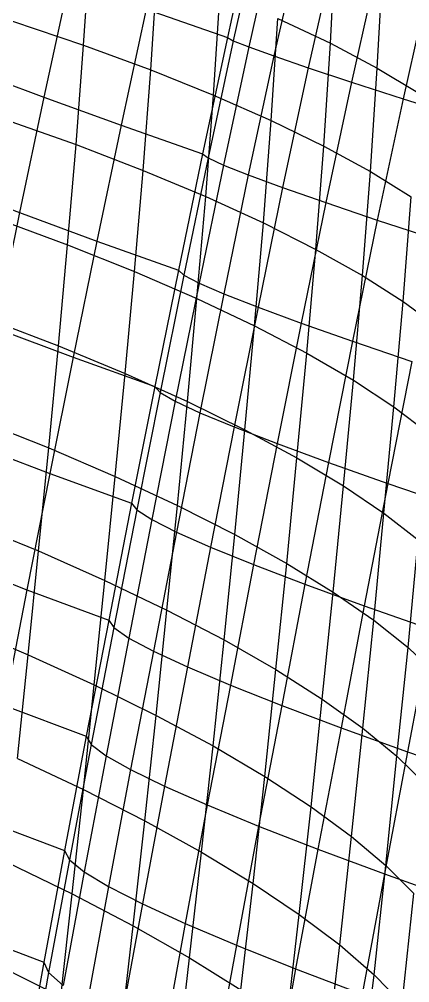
# Model space of a CAD drawing. Extents: x -429 to 429, y -1 to 209.
# Drawn here: x -392.63 to -385.58, y 108.43 to 125.84 of the extents above; entities that cross this region are included whole.
import ezdxf

# ---------------------------------------------------------------- set-up
doc = ezdxf.new("R2010")
doc.units = 0

msp = doc.modelspace()

# ---------------------------------------------------------------- linework, layer by layer
at = {"layer": 'default', "color": 5, "linetype": 'CONTINUOUS'}
for p, q in [((-388.409, 127.623, 164.625), (-388.87, 125.509, 164.437)), ((-388.409, 127.623, 164.625), (-388.87, 125.509, 164.437)), ((-388.295, 127.576, 162.883), (-388.766, 125.449, 162.689)), ((-388.007, 127.478, 161.165), (-388.485, 125.337, 160.964)), ((-387.548, 127.329, 159.49), (-388.032, 125.174, 159.282)), ((-386.924, 127.13, 157.876), (-387.412, 124.962, 157.662)), ((-386.141, 126.886, 156.342), (-386.631, 124.703, 156.123)), ((-385.209, 126.597, 154.905), (-385.699, 124.401, 154.681)), ((-391.734, 126.518, 165.833), (-392.189, 124.43, 165.653)), ((-390.339, 126.02, 165.053), (-390.792, 123.924, 164.873)), ((-390.339, 126.02, 165.053), (-388.87, 125.509, 164.437)), ((-388.87, 125.509, 164.437), (-389.32, 123.406, 164.257)), ((-388.87, 125.509, 164.437), (-389.32, 123.406, 164.257)), ((-388.766, 125.449, 162.689), (-389.22, 123.331, 162.504)), ((-388.87, 125.509, 164.437), (-388.766, 125.449, 162.689)), ((-388.766, 125.449, 162.689), (-388.485, 125.337, 160.964)), ((-388.485, 125.337, 160.964), (-388.943, 123.203, 160.775)), ((-388.032, 125.174, 159.282), (-388.494, 123.025, 159.088)), ((-388.485, 125.337, 160.964), (-388.032, 125.174, 159.282)), ((-388.032, 125.174, 159.282), (-387.412, 124.962, 157.662)), ((-393.496, 124.917, 166.588), (-392.189, 124.43, 165.653)), ((-387.412, 124.962, 157.662), (-387.876, 122.798, 157.464)), ((-387.412, 124.962, 157.662), (-386.631, 124.703, 156.123)), ((-386.631, 124.703, 156.123), (-387.097, 122.526, 155.92)), ((-386.631, 124.703, 156.123), (-385.699, 124.401, 154.681)), ((-392.189, 124.43, 165.653), (-392.628, 122.344, 165.487)), ((-392.189, 124.43, 165.653), (-390.792, 123.924, 164.873)), ((-385.699, 124.401, 154.681), (-386.165, 122.21, 154.474)), ((-385.699, 124.401, 154.681), (-384.626, 124.059, 153.353)), ((-390.792, 123.924, 164.873), (-391.23, 121.831, 164.705)), ((-390.792, 123.924, 164.873), (-389.32, 123.406, 164.257)), ((-389.32, 123.406, 164.257), (-389.757, 121.307, 164.086)), ((-389.32, 123.406, 164.257), (-389.757, 121.307, 164.086)), ((-389.22, 123.331, 162.504), (-389.659, 121.215, 162.33)), ((-389.32, 123.406, 164.257), (-389.22, 123.331, 162.504)), ((-389.22, 123.331, 162.504), (-388.943, 123.203, 160.775)), ((-388.943, 123.203, 160.775), (-389.384, 121.071, 160.596)), ((-388.943, 123.203, 160.775), (-388.494, 123.025, 159.088)), ((-388.494, 123.025, 159.088), (-388.936, 120.877, 158.906)), ((-388.494, 123.025, 159.088), (-387.876, 122.798, 157.464)), ((-393.935, 122.84, 166.424), (-392.628, 122.344, 165.487)), ((-387.876, 122.798, 157.464), (-388.319, 120.635, 157.279)), ((-387.876, 122.798, 157.464), (-387.097, 122.526, 155.92)), ((-387.097, 122.526, 155.92), (-387.541, 120.349, 155.732)), ((-387.097, 122.526, 155.92), (-386.165, 122.21, 154.474)), ((-392.628, 122.344, 165.487), (-393.056, 120.256, 165.328)), ((-392.628, 122.344, 165.487), (-391.23, 121.831, 164.705)), ((-386.165, 122.21, 154.474), (-386.611, 120.02, 154.284)), ((-386.165, 122.21, 154.474), (-385.092, 121.856, 153.143)), ((-391.23, 121.831, 164.705), (-391.658, 119.735, 164.544)), ((-391.23, 121.831, 164.705), (-389.757, 121.307, 164.086)), ((-389.757, 121.307, 164.086), (-390.184, 119.204, 163.924)), ((-389.757, 121.307, 164.086), (-390.184, 119.204, 163.924)), ((-389.659, 121.215, 162.33), (-390.087, 119.096, 162.163)), ((-389.757, 121.307, 164.086), (-389.659, 121.215, 162.33)), ((-389.659, 121.215, 162.33), (-389.384, 121.071, 160.596)), ((-389.384, 121.071, 160.596), (-389.814, 118.937, 160.426)), ((-389.384, 121.071, 160.596), (-388.936, 120.877, 158.906)), ((-388.936, 120.877, 158.906), (-389.367, 118.727, 158.733)), ((-388.936, 120.877, 158.906), (-388.319, 120.635, 157.279)), ((-388.319, 120.635, 157.279), (-388.752, 118.471, 157.102)), ((-388.319, 120.635, 157.279), (-387.541, 120.349, 155.732)), ((-387.541, 120.349, 155.732), (-387.975, 118.17, 155.553)), ((-387.541, 120.349, 155.732), (-386.611, 120.02, 154.284)), ((-393.056, 120.256, 165.328), (-391.658, 119.735, 164.544)), ((-386.611, 120.02, 154.284), (-387.045, 117.828, 154.102)), ((-386.611, 120.02, 154.284), (-385.538, 119.653, 152.951)), ((-391.658, 119.735, 164.544), (-392.078, 117.633, 164.39)), ((-391.658, 119.735, 164.544), (-390.184, 119.204, 163.924)), ((-385.538, 119.653, 152.951), (-385.974, 117.449, 152.766)), ((-390.184, 119.204, 163.924), (-390.603, 117.095, 163.767)), ((-390.184, 119.204, 163.924), (-390.603, 117.095, 163.767)), ((-390.087, 119.096, 162.163), (-390.507, 116.972, 162.003)), ((-390.184, 119.204, 163.924), (-390.087, 119.096, 162.163)), ((-390.087, 119.096, 162.163), (-389.814, 118.937, 160.426)), ((-389.814, 118.937, 160.426), (-390.235, 116.797, 160.262)), ((-389.814, 118.937, 160.426), (-389.367, 118.727, 158.733)), ((-389.367, 118.727, 158.733), (-389.79, 116.573, 158.566)), ((-389.367, 118.727, 158.733), (-388.752, 118.471, 157.102)), ((-388.752, 118.471, 157.102), (-389.175, 116.302, 156.933)), ((-388.752, 118.471, 157.102), (-387.975, 118.17, 155.553)), ((-393.477, 118.163, 165.176), (-392.078, 117.633, 164.39)), ((-387.975, 118.17, 155.553), (-388.4, 115.988, 155.381)), ((-387.975, 118.17, 155.553), (-387.045, 117.828, 154.102)), ((-387.045, 117.828, 154.102), (-387.471, 115.633, 153.927)), ((-387.045, 117.828, 154.102), (-385.974, 117.449, 152.766)), ((-392.078, 117.633, 164.39), (-392.492, 115.53, 164.24)), ((-392.078, 117.633, 164.39), (-390.603, 117.095, 163.767)), ((-385.974, 117.449, 152.766), (-386.4, 115.242, 152.589)), ((-385.974, 117.449, 152.766), (-384.772, 117.038, 151.561)), ((-390.603, 117.095, 163.767), (-391.016, 114.983, 163.615)), ((-390.603, 117.095, 163.767), (-391.016, 114.983, 163.615)), ((-390.603, 117.095, 163.767), (-390.507, 116.972, 162.003)), ((-390.507, 116.972, 162.003), (-390.921, 114.846, 161.847)), ((-390.507, 116.972, 162.003), (-390.235, 116.797, 160.262)), ((-390.235, 116.797, 160.262), (-390.65, 114.658, 160.104)), ((-390.235, 116.797, 160.262), (-389.79, 116.573, 158.566)), ((-389.79, 116.573, 158.566), (-390.206, 114.42, 158.404)), ((-389.79, 116.573, 158.566), (-389.175, 116.302, 156.933)), ((-389.175, 116.302, 156.933), (-389.593, 114.135, 156.768)), ((-389.175, 116.302, 156.933), (-388.4, 115.988, 155.381)), ((-393.891, 116.07, 165.028), (-392.492, 115.53, 164.24)), ((-388.4, 115.988, 155.381), (-388.818, 113.807, 155.214)), ((-388.4, 115.988, 155.381), (-387.471, 115.633, 153.927)), ((-387.471, 115.633, 153.927), (-387.89, 113.439, 153.758)), ((-387.471, 115.633, 153.927), (-386.4, 115.242, 152.589)), ((-392.492, 115.53, 164.24), (-392.899, 113.44, 164.093)), ((-392.492, 115.53, 164.24), (-391.016, 114.983, 163.615)), ((-386.4, 115.242, 152.589), (-386.82, 113.036, 152.418)), ((-386.4, 115.242, 152.589), (-385.198, 114.819, 151.381)), ((-391.016, 114.983, 163.615), (-391.421, 112.884, 163.468)), ((-391.016, 114.983, 163.615), (-391.421, 112.884, 163.468)), ((-391.016, 114.983, 163.615), (-390.921, 114.846, 161.847)), ((-390.921, 114.846, 161.847), (-391.33, 112.734, 161.696)), ((-390.921, 114.846, 161.847), (-390.65, 114.658, 160.104)), ((-385.198, 114.819, 151.381), (-385.618, 112.601, 151.208)), ((-390.65, 114.658, 160.104), (-391.062, 112.532, 159.948)), ((-390.65, 114.658, 160.104), (-390.206, 114.42, 158.404)), ((-390.206, 114.42, 158.404), (-390.62, 112.28, 158.245)), ((-390.206, 114.42, 158.404), (-389.593, 114.135, 156.768)), ((-389.593, 114.135, 156.768), (-390.009, 111.982, 156.605)), ((-389.593, 114.135, 156.768), (-388.818, 113.807, 155.214)), ((-388.818, 113.807, 155.214), (-389.235, 111.641, 155.047)), ((-388.818, 113.807, 155.214), (-387.89, 113.439, 153.758)), ((-392.899, 113.44, 164.093), (-391.421, 112.884, 163.468)), ((-387.89, 113.439, 153.758), (-388.308, 111.26, 153.589)), ((-387.89, 113.439, 153.758), (-386.82, 113.036, 152.418)), ((-386.82, 113.036, 152.418), (-387.238, 110.844, 152.246)), ((-386.82, 113.036, 152.418), (-385.618, 112.601, 151.208)), ((-391.421, 112.884, 163.468), (-391.815, 110.817, 163.327)), ((-391.421, 112.884, 163.468), (-391.815, 110.817, 163.327)), ((-391.421, 112.884, 163.468), (-391.33, 112.734, 161.696)), ((-391.33, 112.734, 161.696), (-391.725, 110.652, 161.552)), ((-391.33, 112.734, 161.696), (-391.062, 112.532, 159.948)), ((-391.062, 112.532, 159.948), (-391.459, 110.435, 159.802)), ((-391.062, 112.532, 159.948), (-390.62, 112.28, 158.245)), ((-385.618, 112.601, 151.208), (-386.036, 110.397, 151.034)), ((-385.618, 112.601, 151.208), (-384.3, 112.14, 150.141)), ((-390.62, 112.28, 158.245), (-391.018, 110.169, 158.096)), ((-390.62, 112.28, 158.245), (-390.009, 111.982, 156.605)), ((-390.009, 111.982, 156.605), (-390.408, 109.857, 156.454)), ((-390.009, 111.982, 156.605), (-389.235, 111.641, 155.047)), ((-389.235, 111.641, 155.047), (-389.635, 109.502, 154.893)), ((-389.235, 111.641, 155.047), (-388.308, 111.26, 153.589)), ((-393.294, 111.381, 163.955), (-391.815, 110.817, 163.327)), ((-388.308, 111.26, 153.589), (-388.709, 109.108, 153.433)), ((-388.308, 111.26, 153.589), (-387.238, 110.844, 152.246)), ((-391.815, 110.817, 163.327), (-392.188, 108.799, 163.198)), ((-391.815, 110.817, 163.327), (-392.188, 108.799, 163.198)), ((-391.815, 110.817, 163.327), (-391.725, 110.652, 161.552)), ((-387.238, 110.844, 152.246), (-387.639, 108.68, 152.087)), ((-387.238, 110.844, 152.246), (-386.036, 110.397, 151.034)), ((-391.725, 110.652, 161.552), (-392.101, 108.616, 161.419)), ((-391.725, 110.652, 161.552), (-391.459, 110.435, 159.802)), ((-391.459, 110.435, 159.802), (-391.836, 108.382, 159.666)), ((-391.459, 110.435, 159.802), (-391.018, 110.169, 158.096)), ((-386.036, 110.397, 151.034), (-386.438, 108.223, 150.873)), ((-386.036, 110.397, 151.034), (-384.717, 109.925, 149.966)), ((-391.018, 110.169, 158.096), (-391.397, 108.099, 157.958)), ((-391.018, 110.169, 158.096), (-390.408, 109.857, 156.454)), ((-390.408, 109.857, 156.454), (-390.788, 107.772, 156.313)), ((-390.408, 109.857, 156.454), (-389.635, 109.502, 154.893)), ((-389.635, 109.502, 154.893), (-390.017, 107.402, 154.751)), ((-389.635, 109.502, 154.893), (-388.709, 109.108, 153.433)), ((-393.669, 109.366, 163.827), (-392.188, 108.799, 163.198)), ((-388.709, 109.108, 153.433), (-389.091, 106.996, 153.288)), ((-388.709, 109.108, 153.433), (-387.639, 108.68, 152.087)), ((-392.188, 108.799, 163.198), (-392.536, 106.832, 163.084)), ((-392.188, 108.799, 163.198), (-392.536, 106.832, 163.084)), ((-392.188, 108.799, 163.198), (-392.101, 108.616, 161.419)), ((-387.639, 108.68, 152.087), (-388.022, 106.556, 151.941)), ((-387.639, 108.68, 152.087), (-386.438, 108.223, 150.873)), ((-392.101, 108.616, 161.419), (-392.451, 106.628, 161.302)), ((-392.101, 108.616, 161.419), (-391.836, 108.382, 159.666))]:
    msp.add_line(p, q, dxfattribs=at)
at = {"layer": 'default', "color": 3, "linetype": 'CONTINUOUS'}
for p, q in [((-387.012, 125.403, 199.603), (-386.906, 127.263, 199.529)), ((-391.469, 125.369, 203.41), (-391.349, 127.16, 203.347)), ((-390.256, 124.922, 202.616), (-390.136, 126.731, 202.553)), ((-386.168, 124.957, 198.455), (-386.062, 126.832, 198.381)), ((-389.124, 124.466, 201.723), (-389.004, 126.293, 201.659)), ((-392.752, 125.805, 204.1), (-391.469, 125.369, 203.41)), ((-388.08, 124.006, 200.737), (-387.959, 125.849, 200.673)), ((-387.959, 125.849, 200.673), (-387.012, 125.403, 199.603)), ((-391.605, 123.573, 203.464), (-391.469, 125.369, 203.41)), ((-391.469, 125.369, 203.41), (-390.256, 124.922, 202.616)), ((-387.133, 123.544, 199.666), (-387.012, 125.403, 199.603)), ((-387.012, 125.403, 199.603), (-386.168, 124.957, 198.455)), ((-390.393, 123.107, 202.669), (-390.256, 124.922, 202.616)), ((-390.256, 124.922, 202.616), (-389.124, 124.466, 201.723)), ((-386.289, 123.084, 198.519), (-386.168, 124.957, 198.455)), ((-386.168, 124.957, 198.455), (-385.434, 124.516, 197.239)), ((-389.262, 122.634, 201.775), (-389.124, 124.466, 201.723)), ((-389.124, 124.466, 201.723), (-388.08, 124.006, 200.737)), ((-392.887, 124.028, 204.155), (-391.605, 123.573, 203.464)), ((-388.219, 122.157, 200.789), (-388.08, 124.006, 200.737)), ((-388.08, 124.006, 200.737), (-387.133, 123.544, 199.666)), ((-391.758, 121.763, 203.508), (-391.605, 123.573, 203.464)), ((-391.605, 123.573, 203.464), (-390.393, 123.107, 202.669)), ((-387.273, 121.679, 199.718), (-387.133, 123.544, 199.666)), ((-387.133, 123.544, 199.666), (-386.289, 123.084, 198.519)), ((-390.55, 121.28, 202.709), (-390.393, 123.107, 202.669)), ((-390.393, 123.107, 202.669), (-389.262, 122.634, 201.775)), ((-386.43, 121.205, 198.57), (-386.289, 123.084, 198.519)), ((-386.289, 123.084, 198.519), (-385.555, 122.629, 197.303)), ((-389.422, 120.79, 201.813), (-389.262, 122.634, 201.775)), ((-389.262, 122.634, 201.775), (-388.219, 122.157, 200.789)), ((-385.697, 120.737, 197.355), (-385.555, 122.629, 197.303)), ((-393.037, 122.236, 204.203), (-391.758, 121.763, 203.508)), ((-388.382, 120.296, 200.826), (-388.219, 122.157, 200.789)), ((-388.219, 122.157, 200.789), (-387.273, 121.679, 199.718)), ((-391.924, 119.937, 203.545), (-391.758, 121.763, 203.508)), ((-391.758, 121.763, 203.508), (-390.55, 121.28, 202.709)), ((-387.438, 119.803, 199.755), (-387.273, 121.679, 199.718)), ((-387.273, 121.679, 199.718), (-386.43, 121.205, 198.57)), ((-390.719, 119.436, 202.743), (-390.55, 121.28, 202.709)), ((-390.55, 121.28, 202.709), (-389.422, 120.79, 201.813)), ((-386.596, 119.315, 198.607), (-386.43, 121.205, 198.57)), ((-386.43, 121.205, 198.57), (-385.697, 120.737, 197.355)), ((-389.595, 118.93, 201.844), (-389.422, 120.79, 201.813)), ((-389.422, 120.79, 201.813), (-388.382, 120.296, 200.826)), ((-385.864, 118.834, 197.393), (-385.697, 120.737, 197.355)), ((-385.697, 120.737, 197.355), (-385.079, 120.279, 196.08)), ((-393.199, 120.427, 204.244), (-391.924, 119.937, 203.545)), ((-388.558, 118.421, 200.856), (-388.382, 120.296, 200.826)), ((-388.382, 120.296, 200.826), (-387.438, 119.803, 199.755)), ((-392.099, 118.092, 203.579), (-391.924, 119.937, 203.545)), ((-391.924, 119.937, 203.545), (-390.719, 119.436, 202.743)), ((-387.616, 117.913, 199.784), (-387.438, 119.803, 199.755)), ((-387.438, 119.803, 199.755), (-386.596, 119.315, 198.607)), ((-390.897, 117.576, 202.774), (-390.719, 119.436, 202.743)), ((-390.719, 119.436, 202.743), (-389.595, 118.93, 201.844)), ((-386.776, 117.41, 198.637), (-386.596, 119.315, 198.607)), ((-386.596, 119.315, 198.607), (-385.864, 118.834, 197.393)), ((-389.774, 117.054, 201.874), (-389.595, 118.93, 201.844)), ((-389.595, 118.93, 201.844), (-388.558, 118.421, 200.856)), ((-386.044, 116.915, 197.423), (-385.864, 118.834, 197.393)), ((-385.864, 118.834, 197.393), (-385.245, 118.364, 196.119)), ((-393.373, 118.599, 204.281), (-392.099, 118.092, 203.579)), ((-388.739, 116.529, 200.884), (-388.558, 118.421, 200.856)), ((-388.558, 118.421, 200.856), (-387.616, 117.913, 199.784)), ((-392.284, 116.231, 203.608), (-392.099, 118.092, 203.579)), ((-392.099, 118.092, 203.579), (-390.897, 117.576, 202.774)), ((-387.799, 116.006, 199.812), (-387.616, 117.913, 199.784)), ((-387.616, 117.913, 199.784), (-386.776, 117.41, 198.637)), ((-391.085, 115.699, 202.8), (-390.897, 117.576, 202.774)), ((-390.897, 117.576, 202.774), (-389.774, 117.054, 201.874)), ((-386.96, 115.489, 198.665), (-386.776, 117.41, 198.637)), ((-386.776, 117.41, 198.637), (-386.044, 116.915, 197.423)), ((-389.966, 115.162, 201.897), (-389.774, 117.054, 201.874)), ((-389.774, 117.054, 201.874), (-388.739, 116.529, 200.884)), ((-386.229, 114.981, 197.452), (-386.044, 116.915, 197.423)), ((-386.044, 116.915, 197.423), (-385.425, 116.433, 196.151)), ((-393.554, 116.753, 204.315), (-392.284, 116.231, 203.608)), ((-388.933, 114.623, 200.906), (-388.739, 116.529, 200.884)), ((-388.739, 116.529, 200.884), (-387.799, 116.006, 199.812)), ((-385.61, 114.485, 196.18), (-385.425, 116.433, 196.151)), ((-392.471, 114.356, 203.636), (-392.284, 116.231, 203.608)), ((-392.284, 116.231, 203.608), (-391.085, 115.699, 202.8)), ((-387.995, 114.086, 199.833), (-387.799, 116.006, 199.812)), ((-387.799, 116.006, 199.812), (-386.96, 115.489, 198.665)), ((-391.276, 113.811, 202.824), (-391.085, 115.699, 202.8)), ((-391.085, 115.699, 202.8), (-389.966, 115.162, 201.897)), ((-387.158, 113.554, 198.686), (-386.96, 115.489, 198.665)), ((-386.96, 115.489, 198.665), (-386.229, 114.981, 197.452)), ((-390.16, 113.26, 201.919), (-389.966, 115.162, 201.897)), ((-389.966, 115.162, 201.897), (-388.933, 114.623, 200.906)), ((-386.428, 113.032, 197.473), (-386.229, 114.981, 197.452)), ((-386.229, 114.981, 197.452), (-385.61, 114.485, 196.18)), ((-393.738, 114.892, 204.349), (-392.471, 114.356, 203.636)), ((-389.13, 112.707, 200.926), (-388.933, 114.623, 200.906)), ((-388.933, 114.623, 200.906), (-387.995, 114.086, 199.833)), ((-385.809, 112.522, 196.201), (-385.61, 114.485, 196.18)), ((-385.61, 114.485, 196.18), (-385.108, 114.005, 194.858)), ((-392.662, 112.478, 203.662), (-392.471, 114.356, 203.636)), ((-392.471, 114.356, 203.636), (-391.276, 113.811, 202.824)), ((-388.195, 112.156, 199.853), (-387.995, 114.086, 199.833)), ((-387.995, 114.086, 199.833), (-387.158, 113.554, 198.686)), ((-391.473, 111.919, 202.844), (-391.276, 113.811, 202.824)), ((-391.276, 113.811, 202.824), (-390.16, 113.26, 201.919)), ((-387.359, 111.61, 198.706), (-387.158, 113.554, 198.686)), ((-387.158, 113.554, 198.686), (-386.428, 113.032, 197.473)), ((-390.362, 111.354, 201.934), (-390.16, 113.26, 201.919)), ((-390.16, 113.26, 201.919), (-389.13, 112.707, 200.926)), ((-386.629, 111.073, 197.493), (-386.428, 113.032, 197.473)), ((-386.428, 113.032, 197.473), (-385.809, 112.522, 196.201)), ((-389.338, 110.788, 200.939), (-389.13, 112.707, 200.926)), ((-389.13, 112.707, 200.926), (-388.195, 112.156, 199.853)), ((-392.662, 112.478, 203.662), (-391.473, 111.919, 202.844)), ((-386.01, 110.549, 196.223), (-385.809, 112.522, 196.201)), ((-385.809, 112.522, 196.201), (-385.305, 112.029, 194.881)), ((-388.406, 110.223, 199.865), (-388.195, 112.156, 199.853)), ((-388.195, 112.156, 199.853), (-387.359, 111.61, 198.706)), ((-391.675, 110.036, 202.858), (-391.473, 111.919, 202.844)), ((-391.473, 111.919, 202.844), (-390.362, 111.354, 201.934)), ((-387.573, 109.663, 198.718), (-387.359, 111.61, 198.706)), ((-387.359, 111.61, 198.706), (-386.629, 111.073, 197.493)), ((-390.573, 109.458, 201.943), (-390.362, 111.354, 201.934)), ((-390.362, 111.354, 201.934), (-389.338, 110.788, 200.939)), ((-386.844, 109.112, 197.507), (-386.629, 111.073, 197.493)), ((-386.629, 111.073, 197.493), (-386.01, 110.549, 196.223)), ((-389.555, 108.878, 200.944), (-389.338, 110.788, 200.939)), ((-389.338, 110.788, 200.939), (-388.406, 110.223, 199.865)), ((-392.855, 110.61, 203.684), (-391.675, 110.036, 202.858)), ((-386.223, 108.574, 196.239), (-386.01, 110.549, 196.223)), ((-386.01, 110.549, 196.223), (-385.505, 110.041, 194.904)), ((-388.629, 108.299, 199.869), (-388.406, 110.223, 199.865)), ((-388.406, 110.223, 199.865), (-387.573, 109.663, 198.718)), ((-391.881, 108.177, 202.867), (-391.675, 110.036, 202.858)), ((-391.675, 110.036, 202.858), (-390.573, 109.458, 201.943)), ((-385.716, 108.052, 194.922), (-385.505, 110.041, 194.904)), ((-387.798, 107.726, 198.723), (-387.573, 109.663, 198.718)), ((-387.573, 109.663, 198.718), (-386.844, 109.112, 197.507)), ((-390.789, 107.584, 201.946), (-390.573, 109.458, 201.943)), ((-390.573, 109.458, 201.943), (-389.555, 108.878, 200.944)), ((-387.07, 107.161, 197.514), (-386.844, 109.112, 197.507)), ((-386.844, 109.112, 197.507), (-386.223, 108.574, 196.239)), ((-389.779, 106.99, 200.943), (-389.555, 108.878, 200.944)), ((-389.555, 108.878, 200.944), (-388.629, 108.299, 199.869)), ((-393.05, 108.766, 203.703), (-391.881, 108.177, 202.867)), ((-386.448, 106.609, 196.249), (-386.223, 108.574, 196.239)), ((-386.223, 108.574, 196.239), (-385.716, 108.052, 194.922))]:
    msp.add_line(p, q, dxfattribs=at)

doc.saveas('drawing.dxf')
